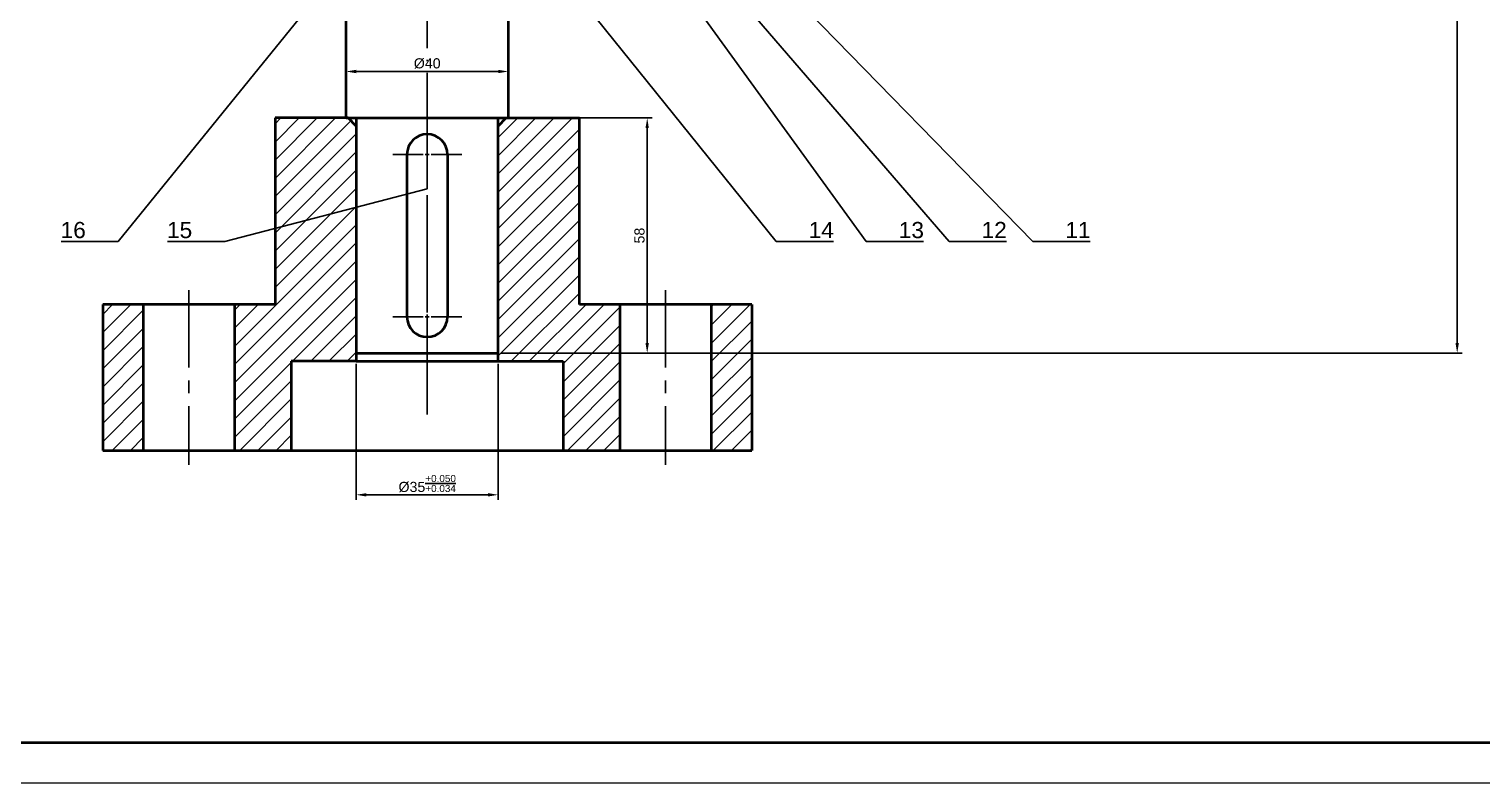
# Model space of a CAD drawing. Header units: millimetres. Extents: x 0 to 2913, y 0 to 841.
# Drawn here: x 326.5 to 684.7, y 0 to 185.9 of the extents above; entities that cross this region are included whole.
import ezdxf
from ezdxf import colors
from ezdxf.entities.mleader import LeaderData, LeaderLine
from ezdxf.math import Vec2, Vec3

# ---------------------------------------------------------------- set-up
doc = ezdxf.new("R2010")
doc.units = ezdxf.units.MM
doc.linetypes.add('ACAD_ISO04W100', pattern=[30, 24, -3, 0, -3])
doc.linetypes.add('CENTER2', pattern=[28.575, 19.05, -3.175, 3.175, -3.175])
doc.layers.get('0').update_dxf_attribs({"linetype": 'ACAD_ISO04W100'})
doc.layers.add('1', color=1, linetype='Continuous')
doc.layers.add('2', color=255, linetype='Continuous')
doc.layers.add('文字', color=7, linetype='Continuous', lineweight=15)
doc.layers.add('粗实线', color=7, linetype='Continuous', lineweight=30)
doc.styles.get("Standard").update_dxf_attribs({"font": 'arial.ttf'})
doc.dimstyles.new('ISO-25', dxfattribs={"dimtxt": 2.5, "dimasz": 2.5, "dimexe": 1.25, "dimexo": 0.625, "dimtad": 1, "dimtxsty": 'Standard', "dimcen": 2.5, "dimadec": 0, "dimazin": 0, "dimtfac": 1, "dimtmove": 0, "dimatfit": 3, "dimfxl": 1, "dimarcsym": 0})

# ---------------------------------------------------------------- blocks, each defined once
blk = doc.blocks.new('*U2')
at = {"color": 0, "linetype": 'CENTER2', "transparency": 16777216}
for p, q in [((0, 1), (0, 8.5)), ((-8.5, 0), (-1, 0)), ((1, 0), (8.5, 0)), ((0, -8.5), (0, -1))]:
    blk.add_line(p, q, dxfattribs=at)
at = {"color": 0, "linetype": 'Continuous', "transparency": 16777216}
for p, q in [((-0.5, 0), (0.5, 0)), ((0, -0.5), (0, 0.5))]:
    blk.add_line(p, q, dxfattribs=at)
blk = doc.blocks.new('*U3')
at = {"color": 0, "linetype": 'CENTER2', "transparency": 16777216}
for p, q in [((0, 1), (0, 8.5)), ((-8.5, 0), (-1, 0)), ((1, 0), (8.5, 0)), ((0, -8.5), (0, -1))]:
    blk.add_line(p, q, dxfattribs=at)
at = {"color": 0, "linetype": 'Continuous', "transparency": 16777216}
for p, q in [((-0.5, 0), (0.5, 0)), ((0, -0.5), (0, 0.5))]:
    blk.add_line(p, q, dxfattribs=at)
blk = doc.blocks.new('*U8')
at = {"color": 0, "linetype": 'CENTER2', "transparency": 16777216}
blk.add_line((0, 21.5), (0, -21.5), dxfattribs=at)
blk = doc.blocks.new('*U9')
at = {"color": 0, "linetype": 'CENTER2', "transparency": 16777216}
blk.add_line((0, 21.5), (0, -21.5), dxfattribs=at)
blk = doc.blocks.new('_None')
blk = doc.blocks.new('*D44')
at = {"color": 0, "linetype": 'ByBlock', "lineweight": -2, "transparency": 16777216}
for p, q in [((442.79, 163.99), (480.15, 163.99)), ((478.9, 161.49), (478.9, 108.49)), ((442.79, 105.99), (480.15, 105.99))]:
    blk.add_line(p, q, dxfattribs=at)
at = {"color": 0, "linetype": 'ByBlock', "lineweight": -3, "transparency": 16777216}
for points in [[(478.48, 161.49), (479.31, 161.49), (478.9, 163.99)], [(478.48, 108.49), (479.31, 108.49), (478.9, 105.99)]]:
    blk.add_solid(points, dxfattribs=at)
at = {"layer": 'Defpoints', "color": 0, "linetype": 'ByBlock', "lineweight": -3, "transparency": 16777216}
for p in [(442.17, 163.99), (442.17, 105.99), (478.9, 105.99)]:
    blk.add_point(p, dxfattribs=at)
at = {"color": 0, "linetype": 'ByBlock', "lineweight": -3, "transparency": 16777216, "insert": (477, 134.99), "char_height": 2.5, "attachment_point": 5, "rotation": 90}
blk.add_mtext('58', dxfattribs=at)
blk = doc.blocks.new('_DotSmall')
at = {"color": 0, "linetype": 'ByBlock', "lineweight": -3, "const_width": 0.5}
blk.add_lwpolyline([(-0.0625, 0, 1), (0.0625, 0, 1)], format="xyb", close=True, dxfattribs=at)
blk = doc.blocks.new('*D45')
at = {"color": 0, "linetype": 'ByBlock', "lineweight": -2, "transparency": 16777216}
for p, q in [((644.96, 287.99), (679.82, 287.99)), ((678.57, 108.49), (678.57, 285.49)), ((442.79, 105.99), (679.82, 105.99))]:
    blk.add_line(p, q, dxfattribs=at)
at = {"color": 0, "linetype": 'ByBlock', "lineweight": -3, "transparency": 16777216}
for points in [[(678.15, 285.49), (678.98, 285.49), (678.57, 287.99)], [(678.15, 108.49), (678.98, 108.49), (678.57, 105.99)]]:
    blk.add_solid(points, dxfattribs=at)
at = {"layer": 'Defpoints', "color": 0, "linetype": 'ByBlock', "lineweight": -3, "transparency": 16777216}
for p in [(644.34, 287.99), (678.57, 287.99), (442.17, 105.99)]:
    blk.add_point(p, dxfattribs=at)
at = {"color": 0, "linetype": 'ByBlock', "lineweight": -3, "transparency": 16777216, "insert": (676.66, 196.99), "char_height": 2.5, "attachment_point": 5, "rotation": 90}
blk.add_mtext('182', dxfattribs=at)
blk = doc.blocks.new('*D107')
at = {"color": 0, "linetype": 'ByBlock', "lineweight": -2, "transparency": 16777216}
for p, q in [((407.17, 103.36), (407.17, 69.81)), ((442.17, 103.36), (442.17, 69.81)), ((409.67, 71.06), (439.67, 71.06))]:
    blk.add_line(p, q, dxfattribs=at)
at = {"color": 0, "linetype": 'ByBlock', "lineweight": 40, "transparency": 16777216}
for points in [[(409.67, 71.47), (409.67, 70.64), (407.17, 71.06)], [(439.67, 71.47), (439.67, 70.64), (442.17, 71.06)]]:
    blk.add_solid(points, dxfattribs=at)
at = {"layer": 'Defpoints', "color": 0, "linetype": 'ByBlock', "lineweight": 40, "transparency": 16777216}
for p in [(407.17, 103.99), (442.17, 103.99), (442.17, 71.06)]:
    blk.add_point(p, dxfattribs=at)
at = {"color": 0, "linetype": 'ByBlock', "lineweight": -3, "transparency": 16777216, "insert": (424.67, 73.81), "char_height": 2.5, "attachment_point": 5}
blk.add_mtext('%%C35{\\H0.7x;\\S+0.050/+0.034;}', dxfattribs=at)
blk = doc.blocks.new('*D116')
at = {"color": 0, "linetype": 'ByBlock', "lineweight": -2, "transparency": 16777216}
for p, q in [((404.67, 164.61), (404.67, 176.7)), ((444.67, 164.61), (444.67, 176.7)), ((407.17, 175.45), (442.17, 175.45))]:
    blk.add_line(p, q, dxfattribs=at)
at = {"color": 0, "linetype": 'ByBlock', "lineweight": -3, "transparency": 16777216}
for points in [[(407.17, 175.87), (407.17, 175.04), (404.67, 175.45)], [(442.17, 175.87), (442.17, 175.04), (444.67, 175.45)]]:
    blk.add_solid(points, dxfattribs=at)
at = {"layer": 'Defpoints', "color": 0, "linetype": 'ByBlock', "lineweight": -3, "transparency": 16777216}
for p in [(444.67, 175.45), (404.67, 163.99), (444.67, 163.99)]:
    blk.add_point(p, dxfattribs=at)
at = {"color": 0, "linetype": 'ByBlock', "lineweight": -3, "transparency": 16777216, "insert": (424.67, 177.42), "char_height": 2.5, "attachment_point": 5}
blk.add_mtext('%%C40', dxfattribs=at)

msp = doc.modelspace()

# ---------------------------------------------------------------- hatches: boundary and pattern name
at = {"layer": '2', "true_color": 0xffffff}
h = msp.add_hatch(dxfattribs=at)
h.set_pattern_fill('ANSI31')
h.set_pattern_definition([(45, (-2254.677, -853.864), (-2.245064, 2.245064), [])])
h.paths.add_polyline_path([(442.17, 103.988), (458.17, 103.988), (458.17, 81.988), (472.17, 81.988), (472.17, 117.988), (462.17, 117.988), (462.17, 163.988), (444.17, 163.988), (442.17, 161.988)])
h.paths.add_polyline_path([(504.67, 117.988), (499.67, 117.988), (494.67, 117.988), (494.67, 81.988), (504.67, 81.988)])
h.paths.add_polyline_path([(407.17, 161.988), (405.17, 163.988), (387.17, 163.988), (387.17, 117.988), (377.17, 117.988), (377.17, 81.988), (391.17, 81.988), (391.17, 103.988), (407.17, 103.988)])
h.paths.add_polyline_path([(354.67, 117.988), (344.67, 117.988), (344.67, 81.988), (354.67, 81.988)])

# ---------------------------------------------------------------- linework, layer by layer
msp.add_line((424.67, 445.988), (424.67, 88.848))
at = {"layer": '1'}
for p, q in [((394.67, 163.988), (454.67, 163.988)), ((407.67, 163.988), (441.67, 163.988))]:
    msp.add_line(p, q, dxfattribs=at)
at = {"layer": '2', "lineweight": 40}
for p, q in [((404.67, 163.988), (404.67, 227.988)), ((444.67, 163.988), (444.67, 227.988)), ((405.17, 163.988), (387.17, 163.988)), ((387.17, 163.988), (387.17, 117.988)), ((404.67, 163.988), (444.67, 163.988)), ((407.17, 161.988), (405.17, 163.988)), ((407.17, 163.988), (407.17, 105.988)), ((407.17, 161.988), (407.17, 103.988)), ((442.17, 105.988), (442.17, 163.988)), ((442.17, 161.988), (444.17, 163.988)), ((442.17, 103.988), (442.17, 161.988)), ((444.67, 163.988), (462.17, 163.988)), ((462.17, 117.988), (462.17, 163.988)), ((419.67, 154.988), (419.67, 114.988)), ((429.67, 154.988), (429.67, 114.988)), ((387.17, 117.988), (344.67, 117.988)), ((344.67, 117.988), (344.67, 81.988)), ((354.67, 117.988), (354.67, 81.988)), ((377.17, 117.988), (377.17, 81.988)), ((504.67, 117.988), (462.17, 117.988)), ((472.17, 117.988), (472.17, 81.988)), ((494.67, 117.988), (494.67, 81.988)), ((504.67, 117.988), (504.67, 81.988)), ((407.17, 103.988), (391.17, 103.988)), ((391.17, 103.988), (391.17, 81.988)), ((407.17, 105.988), (442.17, 105.988)), ((407.17, 103.988), (442.17, 103.988)), ((442.17, 103.988), (458.17, 103.988)), ((458.17, 103.988), (458.17, 81.988)), ((344.67, 81.988), (504.67, 81.988))]:
    msp.add_line(p, q, dxfattribs=at)
at = {"layer": '2'}
for p, q in [((444.17, 163.988), (462.17, 163.988)), ((504.67, 117.988), (499.67, 117.988))]:
    msp.add_line(p, q, dxfattribs=at)
at = {"layer": '2', "lineweight": 40}
for centre, start, end in [((424.67, 154.988), 0, 180), ((424.67, 114.988), 180, 0)]:
    msp.add_arc(centre, 5, start, end, dxfattribs=at)
at = {"layer": '文字'}
msp.add_line((1, 0), (1190, 0), dxfattribs=at)
at = {"layer": '粗实线', "lineweight": 40}
msp.add_line((26, 10), (1180, 10), dxfattribs=at)

# ---------------------------------------------------------------- block references
at = {"linetype": 'CENTER2'}
for name, p in [('*U2', (424.67, 154.988)), ('*U3', (424.67, 114.988)), ('*U8', (365.92, 99.988)), ('*U9', (483.42, 99.988))]:
    msp.add_blockref(name, p, dxfattribs=at)

# ---------------------------------------------------------------- dimensions: what is measured, and where the dimension line sits
at = {"color": 0, "linetype": 'ByBlock', "lineweight": -3}
for base, p1, p2, picture, middle in [((678.565, 287.988), (442.17, 105.988), (644.336, 287.988), '*D45', (676.664, 196.988)), ((478.897, 105.988), (442.17, 163.988), (442.17, 105.988), '*D44', (476.996, 134.988))]:
    dim = msp.add_linear_dim(base=base, p1=p1, p2=p2, angle=90, dimstyle='ISO-25', override={"dimldrblk": 'DotSmall'}, dxfattribs=at)
    dim.commit()
    dim.dimension.update_dxf_attribs({"geometry": picture, "text_midpoint": middle})
at = {"linetype": 'ByBlock', "lineweight": -3}
for base, p1, p2, text, picture, middle in [((444.67, 175.453), (404.67, 163.988), (444.67, 163.988), '%%C<>', '*D116', (424.67, 177.424)), ((442.17, 71.057), (407.17, 103.988), (442.17, 103.988), '%%C35{\\H0.7x;\\S+0.050/+0.034;}', '*D107', (424.67, 73.812))]:
    dim = msp.add_linear_dim(base=base, p1=p1, p2=p2, text=text, dimstyle='ISO-25', override={"dimldrblk": 'DotSmall'}, dxfattribs=at)
    dim.commit()
    dim.dimension.update_dxf_attribs({"geometry": picture, "text_midpoint": middle})

# ---------------------------------------------------------------- leaders
at = {"layer": '粗实线', "color": 0, "lineweight": -3}
ml = msp.add_multileader_mtext('Standard', dxfattribs=at)
ml.set_content('11')
ml.set_leader_properties()
ml.set_arrow_properties(name='NONE')
ml.build(insert=Vec2(0, 0))
ml.multileader.update_dxf_attribs({"text_left_attachment_type": 5, "text_right_attachment_type": 5, "dogleg_length": 6})
ctx = ml.context
ctx.base_point, ctx.plane_origin = Vec3(579.977, 133.539), Vec3(449.158, 261.488)
ctx.left_attachment, ctx.right_attachment = 5, 5
notes = []
notes.append((ctx, [(0, (1, 1, 0), (573.977, 133.539), (1, 0), 6, [(0, [(449.158, 261.488)], 0, [])])]))
ctx.mtext.insert, ctx.mtext.flow_direction = Vec3(581.977, 138.356), 5
ml = msp.add_multileader_mtext('Standard', dxfattribs=at)
ml.set_content('12')
ml.set_leader_properties()
ml.set_arrow_properties(name='NONE')
ml.build(insert=Vec2(0, 0))
ml.multileader.update_dxf_attribs({"text_left_attachment_type": 5, "text_right_attachment_type": 5, "dogleg_length": 6})
ctx = ml.context
ctx.base_point, ctx.plane_origin = Vec3(559.321, 133.539), Vec3(451.455, 251.54)
ctx.left_attachment, ctx.right_attachment = 5, 5
notes.append((ctx, [(0, (1, 1, 0), (553.321, 133.539), (1, 0), 6, [(0, [(451.455, 251.54)], 0, [])])]))
ctx.mtext.insert, ctx.mtext.flow_direction = Vec3(561.321, 138.356), 5
ml = msp.add_multileader_mtext('Standard', dxfattribs=at)
ml.set_content('13')
ml.set_leader_properties()
ml.set_arrow_properties(name='NONE')
ml.build(insert=Vec2(0, 0))
ml.multileader.update_dxf_attribs({"text_left_attachment_type": 5, "text_right_attachment_type": 5, "dogleg_length": 6})
ctx = ml.context
ctx.base_point, ctx.plane_origin = Vec3(538.912, 133.539), Vec3(482.174, 203.588)
ctx.left_attachment, ctx.right_attachment = 5, 5
notes.append((ctx, [(0, (1, 1, 0), (532.912, 133.539), (1, 0), 6, [(0, [(482.174, 203.588)], 0, [])])]))
ctx.mtext.insert, ctx.mtext.flow_direction = Vec3(540.912, 138.356), 5
ml = msp.add_multileader_mtext('Standard', dxfattribs=at)
ml.set_content('16')
ml.set_leader_properties()
ml.set_arrow_properties(name='NONE')
ml.build(insert=Vec2(0, 0))
ml.multileader.update_dxf_attribs({"text_left_attachment_type": 5, "text_right_attachment_type": 5, "dogleg_length": 6})
ctx = ml.context
ctx.base_point, ctx.plane_origin = Vec3(333.167, 133.539), Vec3(402.459, 200.027)
ctx.left_attachment, ctx.right_attachment, ctx.text_align_type = 5, 5, 2
notes.append((ctx, [(0, (1, 1, 0), (348.517, 133.539), (-1, 0), 6, [(0, [(402.459, 200.027)], 0, [])])]))
ctx.mtext.insert, ctx.mtext.alignment, ctx.mtext.flow_direction = Vec3(340.517, 138.356), 3, 5
ml = msp.add_multileader_mtext('Standard', dxfattribs=at)
ml.set_content('14')
ml.set_leader_properties()
ml.set_arrow_properties(name='NONE')
ml.build(insert=Vec2(0, 0))
ml.multileader.update_dxf_attribs({"text_left_attachment_type": 5, "text_right_attachment_type": 5, "dogleg_length": 6})
ctx = ml.context
ctx.base_point, ctx.plane_origin = Vec3(516.702, 133.539), Vec3(458.079, 198.922)
ctx.left_attachment, ctx.right_attachment = 5, 5
notes.append((ctx, [(0, (1, 1, 0), (510.702, 133.539), (1, 0), 6, [(0, [(458.079, 198.922)], 0, [])])]))
ctx.mtext.insert, ctx.mtext.flow_direction = Vec3(518.702, 138.356), 5
ml = msp.add_multileader_mtext('Standard', dxfattribs=at)
ml.set_content('15')
ml.set_leader_properties()
ml.set_arrow_properties(name='NONE')
ml.build(insert=Vec2(0, 0))
ml.multileader.update_dxf_attribs({"text_left_attachment_type": 5, "text_right_attachment_type": 5, "dogleg_length": 6})
ctx = ml.context
ctx.base_point, ctx.plane_origin = Vec3(359.359, 133.539), Vec3(424.67, 146.488)
ctx.left_attachment, ctx.right_attachment, ctx.text_align_type = 5, 5, 2
notes.append((ctx, [(0, (1, 1, 0), (374.742, 133.539), (-1, 0), 6, [(0, [(424.67, 146.488)], 0, [])])]))
ctx.mtext.insert, ctx.mtext.alignment, ctx.mtext.flow_direction = Vec3(366.742, 138.356), 3, 5
for ctx, leaders in notes:
    for number, flags, end, landing, length, lines in leaders:
        leader = LeaderData()
        leader.index, (leader.has_last_leader_line, leader.has_dogleg_vector, leader.attachment_direction) = number, flags
        leader.last_leader_point, leader.dogleg_vector, leader.dogleg_length = Vec3(end), Vec3(landing), length
        for number, points, colour, breaks in lines:
            line = LeaderLine()
            line.index, line.vertices, line.color, line.breaks = number, Vec3.list(points), colors.encode_raw_color(colour), breaks
            leader.lines.append(line)
        ctx.leaders.append(leader)

doc.saveas('drawing.dxf')
